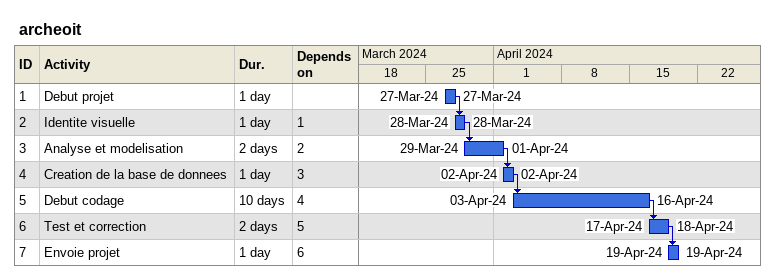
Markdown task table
archeoit

| ID | Task | Duration | Start | Finish | Predecessors |
|---|---|---|---|---|---|
| 1 | Debut projet | 1d | 2024-03-27 | 2024-03-27 |  |
| 2 | Identite visuelle | 1d | 2024-03-28 | 2024-03-28 | 1 |
| 3 | Analyse et modelisation | 2d | 2024-03-29 | 2024-04-01 | 2 |
| 4 | Creation de la base de donnees | 1d | 2024-04-02 | 2024-04-02 | 3 |
| 5 | Debut codage | 10d | 2024-04-03 | 2024-04-16 | 4 |
| 6 | Test et correction | 2d | 2024-04-17 | 2024-04-18 | 5 |
| 7 | Envoie projet | 1d | 2024-04-19 | 2024-04-19 | 6 |
